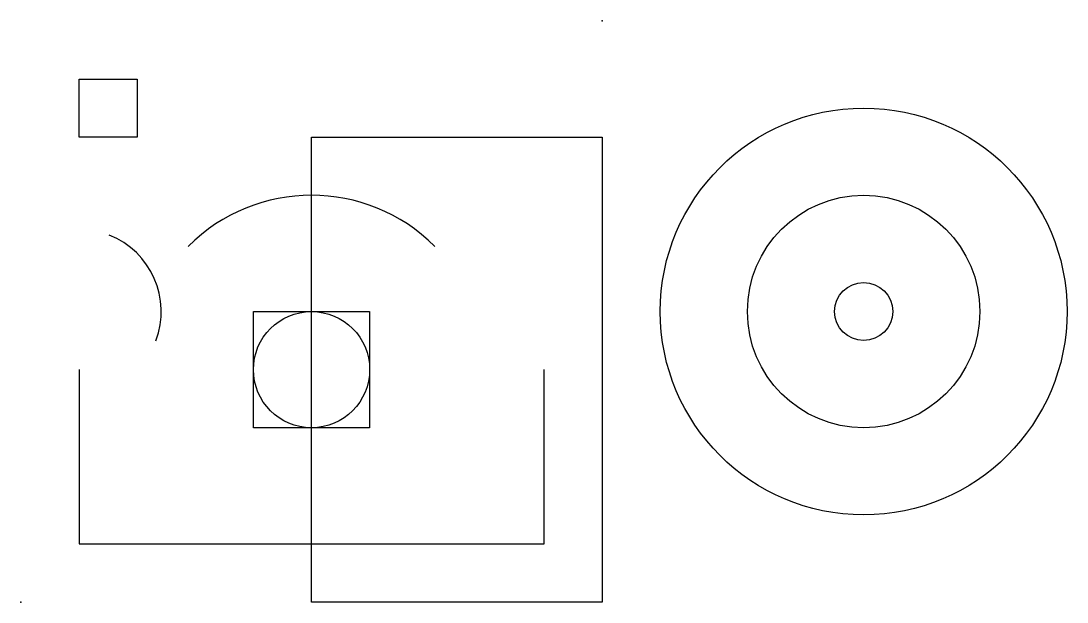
# Model space of a CAD drawing. Header units: millimetres. Extents: x 0 to 180, y 0 to 100.
import ezdxf

# ---------------------------------------------------------------- set-up
doc = ezdxf.new("R2010")
doc.units = ezdxf.units.MM
doc.layers.get('0').update_dxf_attribs({"linetype": 'CONTINUOUS', "lineweight": 25, "true_color": 0x000000})

msp = doc.modelspace()

# ---------------------------------------------------------------- linework, layer by layer
for p, q in [((10, 40), (10, 10)), ((90, 10), (90, 40)), ((10, 10), (90, 10))]:
    msp.add_line(p, q)
for points in [[(10, 80), (10, 90), (20, 90), (20, 80), (10, 80)], [(50, 80), (100, 80), (100, 0), (50, 0), (50, 80)], [(40, 30), (40, 50), (60, 50), (60, 30), (40, 30)]]:
    msp.add_lwpolyline(points)
for centre, radius in [((145, 50), 35), ((145, 50), 20), ((145, 50), 5), ((50, 40), 10)]:
    msp.add_circle(centre, radius)
for centre, radius, start, end in [((50, 40), 30, 45, 135), ((10, 50), 14.14, 339.0499, 68.4823)]:
    msp.add_arc(centre, radius, start, end)
for p in [(100, 100), (0, 0)]:
    msp.add_point(p)

doc.saveas('drawing.dxf')
